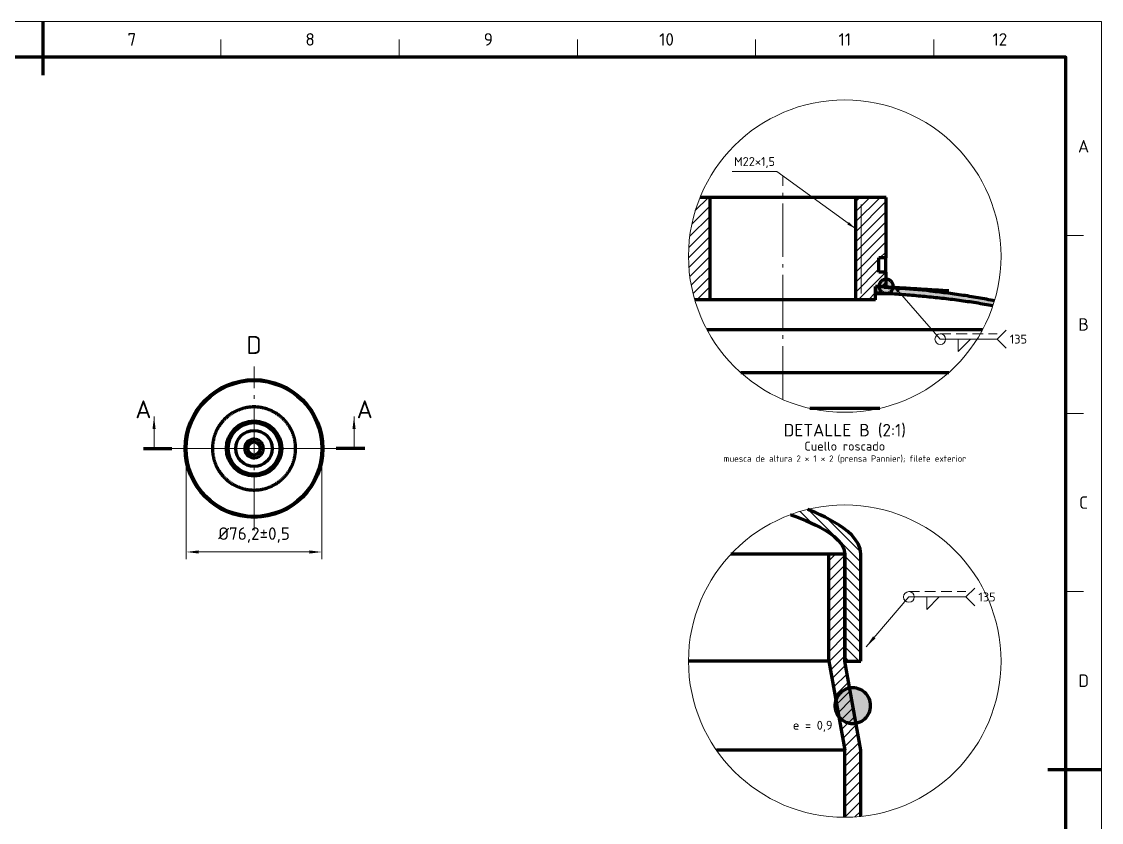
# Model space of a CAD drawing. Header units: millimetres. Extents: x 0 to 1554, y 0 to 420.
# Drawn here: x 291.1 to 594, y 195.2 to 420 of the extents above; entities that cross this region are included whole.
import ezdxf
from ezdxf.enums import TextEntityAlignment as Align

# ---------------------------------------------------------------- set-up
doc = ezdxf.new("R2010")
doc.units = ezdxf.units.MM
doc.linetypes.add('IRAM-F-TRAZO-PUNTO', pattern=[20, 15, -2, 1, -2])
doc.linetypes.add('ISO02-TRAZOS', pattern=[4.5, 3, -1.5])
for name, color, linetype, lineweight in [('01-VISIBLE', 7, 'CONTINUOUS', 70), ('03-EJE', 1, 'IRAM-F-TRAZO-PUNTO', 18), ('04-COTA', 3, 'CONTINUOUS', 18), ('05-RAYADO', 8, 'CONTINUOUS', 18), ('06-TEXTO', 7, 'CONTINUOUS', 25), ('07-RECUADRO', 7, 'CONTINUOUS', 70), ('08-FINA', 5, 'CONTINUOUS', 18), ('12-SOLDADURA', 6, 'CONTINUOUS', 18)]:
    doc.layers.add(name, color=color, linetype=linetype, lineweight=lineweight)
doc.styles.add('ISO3098', font='isocpeur.ttf')
doc.dimstyles.new('FLAMA-IRAM', dxfattribs={"dimtxt": 3.5, "dimasz": 3.5, "dimexe": 2, "dimexo": 1.5, "dimgap": 1, "dimtad": 1, "dimdec": 1, "dimtxsty": 'ISO3098', "dimblk": 'IRAM_FLECHA', "dimblk1": 'IRAM_FLECHA', "dimblk2": 'IRAM_FLECHA', "dimcen": 2.5, "dimclrd": 256, "dimclre": 256, "dimclrt": 256, "dimazin": 3, "dimtfac": 1, "dimtmove": 0, "dimatfit": 3, "dimlwd": 18, "dimlwe": 18})

# ---------------------------------------------------------------- blocks, each defined once
blk = doc.blocks.new('IRAM_FLECHA')
blk.add_solid([(0, 0), (-1, 0.125), (-1, -0.125)])

msp = doc.modelspace()

# ---------------------------------------------------------------- hatches: boundary and pattern name
at = {"layer": '05-RAYADO'}
h = msp.add_hatch(dxfattribs=at)
h.set_pattern_fill('ANSI31', scale=0.62992)
h.paths.add_polyline_path([(479.91, 341.941), (479.754, 342.476), (479.48, 343.516), (479.232, 344.563), (479.009, 345.615), (478.812, 346.673), (478.641, 347.735), (478.496, 348.801), (478.378, 349.87), (478.285, 350.942), (478.219, 352.016), (478.18, 353.091), (478.167, 354.167), (478.18, 355.242), (478.219, 356.317), (478.285, 357.391), (478.378, 358.463), (478.496, 359.532), (478.641, 360.598), (478.812, 361.66), (479.009, 362.718), (479.232, 363.771), (479.48, 364.817), (479.754, 365.858), (480.054, 366.891), (480.379, 367.916), (480.729, 368.934), (481.104, 369.942), (481.394, 370.667), (484.224, 370.667), (484.224, 341.941)])
h = msp.add_hatch(dxfattribs=at)
h.set_pattern_fill('ANSI31', scale=0.62992)
h.paths.add_polyline_path([(530.62, 345.667), (530.62, 341.941), (524.976, 341.941), (524.976, 370.667), (533.6, 370.667), (533.6, 353.667), (531.6, 353.667), (531.6, 349.667), (533.6, 349.667), (533.6, 345.667)])
h = msp.add_hatch(color=7, dxfattribs=at)
h.dxf.hatch_style = 1
h.paths.add_polyline_path([(563.402, 340.309), (563.007, 340.385), (562.611, 340.459), (562.215, 340.533), (561.819, 340.605), (561.423, 340.677), (561.026, 340.747), (560.629, 340.816), (560.232, 340.884), (559.835, 340.95), (559.438, 341.016), (559.04, 341.081), (558.642, 341.145), (558.245, 341.207), (557.847, 341.269), (557.448, 341.33), (557.05, 341.39), (556.652, 341.449), (556.253, 341.508), (555.855, 341.565), (555.456, 341.622), (555.057, 341.678), (554.658, 341.733), (554.259, 341.787), (553.86, 341.84), (553.46, 341.893), (553.061, 341.945), (552.662, 341.996), (552.262, 342.047), (551.862, 342.097), (551.463, 342.146), (551.063, 342.194), (550.663, 342.242), (550.263, 342.289), (549.863, 342.336), (549.463, 342.382), (549.062, 342.427), (548.662, 342.471), (548.262, 342.515), (547.861, 342.559), (547.461, 342.602), (547.06, 342.644), (546.66, 342.685), (546.259, 342.726), (545.858, 342.767), (545.458, 342.807), (545.057, 342.846), (544.656, 342.885), (544.255, 342.923), (543.854, 342.961), (543.453, 342.998), (543.052, 343.035), (542.651, 343.071), (542.25, 343.107), (541.848, 343.142), (541.447, 343.177), (541.046, 343.211), (540.645, 343.245), (540.243, 343.278), (539.842, 343.311), (539.44, 343.343), (539.039, 343.375), (538.637, 343.406), (538.236, 343.437), (537.834, 343.467), (537.432, 343.497), (537.031, 343.527), (536.629, 343.556), (536.227, 343.584), (535.826, 343.613), (535.424, 343.64), (535.022, 343.668), (534.62, 343.695), (534.218, 343.721), (533.816, 343.747), (533.414, 343.773), (533.012, 343.798), (532.61, 343.823), (532.208, 343.847), (531.806, 343.871), (531.404, 343.895), (531.002, 343.918), (530.6, 343.941), (530.6, 345.667), (530.981, 345.643), (531.369, 345.619), (531.795, 345.593), (532.22, 345.566), (532.643, 345.54), (533.064, 345.514), (533.482, 345.488), (533.898, 345.462), (534.312, 345.437), (534.724, 345.411), (535.133, 345.386), (535.54, 345.361), (535.944, 345.336), (536.346, 345.311), (536.745, 345.286), (537.142, 345.261), (537.536, 345.237), (537.927, 345.213), (538.315, 345.189), (538.7, 345.165), (539.083, 345.141), (539.463, 345.118), (539.839, 345.094), (540.213, 345.071), (540.647, 345.044), (541.078, 345.017), (541.503, 344.991), (541.923, 344.965), (542.338, 344.939), (542.746, 344.914), (543.148, 344.889), (543.544, 344.864), (543.934, 344.84), (544.316, 344.816), (544.692, 344.793), (545.061, 344.77), (545.471, 344.744), (545.91, 344.717), (546.335, 344.691), (546.746, 344.665), (547.142, 344.64), (547.523, 344.617), (547.889, 344.594), (548.303, 344.568), (548.739, 344.541), (549.139, 344.516), (549.504, 344.493), (549.932, 344.466), (550.326, 344.441), (550.736, 344.415), (551.118, 344.391), (550.937, 344.399), (550.536, 344.422), (550.135, 344.446), (549.735, 344.47), (549.334, 344.494), (548.933, 344.518), (548.532, 344.542), (548.131, 344.566), (547.73, 344.59), (547.329, 344.614), (546.928, 344.638), (546.527, 344.663), (546.126, 344.687), (545.725, 344.711), (545.324, 344.735), (544.923, 344.759), (544.522, 344.783), (544.122, 344.807), (543.721, 344.831), (543.32, 344.856), (542.919, 344.88), (542.518, 344.904), (542.117, 344.928), (541.716, 344.952), (541.315, 344.976), (540.914, 345), (540.513, 345.024), (540.112, 345.048), (539.711, 345.072), (539.31, 345.096), (538.909, 345.12), (538.508, 345.144), (538.108, 345.168), (537.707, 345.191), (537.306, 345.215), (536.905, 345.239), (536.504, 345.262), (536.103, 345.286), (535.688, 345.31), (535.264, 345.335), (534.869, 345.357), (534.49, 345.379), (534.064, 345.403), (533.672, 345.424), (533.267, 345.444), (533.137, 345.436), (533.537, 345.403), (533.938, 345.373), (534.338, 345.344), (534.739, 345.314), (535.14, 345.285), (535.54, 345.257), (535.941, 345.228), (536.342, 345.2), (536.742, 345.171), (537.143, 345.142), (537.543, 345.114), (537.944, 345.085), (538.345, 345.057), (538.745, 345.028), (539.146, 344.999), (539.547, 344.97), (539.947, 344.941), (540.348, 344.912), (540.748, 344.883), (541.149, 344.853), (541.549, 344.823), (541.95, 344.792), (542.35, 344.761), (542.751, 344.728), (543.151, 344.695), (543.551, 344.661), (543.951, 344.624), (544.351, 344.586), (544.75, 344.543), (545.149, 344.494), (545.546, 344.437), (545.943, 344.376), (546.341, 344.319), (546.739, 344.268), (547.138, 344.218), (547.537, 344.17), (547.936, 344.123), (548.335, 344.077), (548.734, 344.03), (549.133, 343.983), (549.531, 343.937), (549.93, 343.889), (550.329, 343.842), (550.728, 343.793), (551.126, 343.743), (551.525, 343.692), (551.923, 343.64), (552.321, 343.587), (552.719, 343.532), (553.117, 343.477), (553.514, 343.42), (553.912, 343.362), (554.309, 343.303), (554.706, 343.243), (555.103, 343.182), (555.5, 343.121), (555.897, 343.059), (556.294, 342.996), (556.691, 342.933), (557.087, 342.869), (557.484, 342.805), (557.88, 342.739), (558.276, 342.673), (558.672, 342.606), (559.068, 342.538), (559.463, 342.468), (559.859, 342.398), (560.254, 342.327), (560.649, 342.254), (561.044, 342.181), (561.439, 342.106), (561.833, 342.03), (562.227, 341.953), (562.621, 341.874), (563.015, 341.795), (563.408, 341.714), (563.801, 341.632), (563.989, 341.592), (563.946, 341.443), (563.621, 340.417), (563.572, 340.275)])
h = msp.add_hatch(color=7, dxfattribs=at)
h.dxf.hatch_style = 1
h.paths.add_polyline_path([(535.559, 345.264), (535.438, 344.878), (535.242, 344.524), (534.978, 344.217), (534.658, 343.969), (534.295, 343.791), (533.903, 343.69), (533.499, 343.669), (533.099, 343.731), (532.719, 343.871), (532.376, 344.085), (532.082, 344.364), (531.851, 344.696), (531.692, 345.068), (531.61, 345.464), (531.61, 345.869), (531.692, 346.265), (531.851, 346.637), (532.082, 346.969), (532.376, 347.248), (532.719, 347.462), (533.099, 347.603), (533.499, 347.664), (533.903, 347.644), (534.295, 347.542), (534.658, 347.364), (534.978, 347.116), (535.242, 346.809), (535.438, 346.455), (535.559, 346.069), (535.6, 345.667)])
h = msp.add_hatch(dxfattribs=at)
h.set_pattern_fill('ANSI31', scale=0.62992, angle=90)
h.paths.add_polyline_path([(526.5, 240.5), (522, 240.5), (522, 270.5), (521.893, 271.499), (521.555, 272.445), (521.047, 273.314), (520.435, 274.113), (519.747, 274.847), (518.998, 275.52), (518.203, 276.137), (517.373, 276.707), (516.521, 277.244), (515.651, 277.751), (514.766, 278.231), (513.869, 278.688), (512.961, 279.123), (512.044, 279.539), (511.12, 279.938), (510.188, 280.32), (509.251, 280.688), (508.309, 281.044), (507.363, 281.387), (506.765, 281.597), (507.233, 281.771), (508.25, 282.121), (509.276, 282.446), (510.309, 282.746), (511.349, 283.02), (511.63, 283.086), (511.961, 282.953), (512.887, 282.565), (513.808, 282.165), (514.723, 281.751), (515.631, 281.322), (516.531, 280.877), (517.422, 280.413), (518.302, 279.931), (519.171, 279.427), (520.025, 278.9), (520.863, 278.346), (521.681, 277.764), (522.475, 277.15), (523.237, 276.496), (523.957, 275.796), (524.624, 275.046), (525.226, 274.242), (525.745, 273.384), (526.155, 272.468), (526.415, 271.499), (526.5, 270.5)])
h = msp.add_hatch(dxfattribs=at)
h.set_pattern_fill('ANSI31', scale=0.62992)
h.paths.add_polyline_path([(526.5, 196.9), (526.296, 196.878), (525.225, 196.785), (524.151, 196.719), (523.076, 196.68), (522, 196.667), (522, 215.5), (517.5, 240.5), (517.5, 270.5), (522, 270.5), (522, 240.5), (526.5, 215.5)])
h = msp.add_hatch(color=7, dxfattribs=at)
h.dxf.hatch_style = 1
h.paths.add_polyline_path([(529.148, 226.994), (528.845, 226.028), (528.354, 225.144), (527.695, 224.376), (526.895, 223.757), (525.987, 223.311), (525.007, 223.058), (523.997, 223.006), (522.997, 223.16), (522.048, 223.511), (521.189, 224.046), (520.456, 224.743), (519.878, 225.573), (519.479, 226.503), (519.276, 227.494), (519.276, 228.506), (519.479, 229.497), (519.878, 230.427), (520.456, 231.257), (521.189, 231.954), (522.048, 232.489), (522.997, 232.84), (523.997, 232.994), (525.007, 232.942), (525.987, 232.689), (526.895, 232.243), (527.695, 231.624), (528.354, 230.856), (528.845, 229.972), (529.148, 229.006), (529.25, 228)])
at = {"layer": '08-FINA'}
h = msp.add_hatch(color=7, dxfattribs=at)
h.dxf.hatch_style = 1
h.paths.add_polyline_path([(524.976, 361.917), (523.189, 363.711), (522.719, 363.064)])
h = msp.add_hatch(color=7, dxfattribs=at)
h.dxf.hatch_style = 1
h.paths.add_polyline_path([(534.8, 346.867), (536.776, 343.945), (537.434, 344.521)])
h = msp.add_hatch(color=7, dxfattribs=at)
h.dxf.hatch_style = 1
h.paths.add_polyline_path([(328.225, 309.177), (327.788, 305.677), (328.663, 305.677)])
h = msp.add_hatch(color=7, dxfattribs=at)
h.dxf.hatch_style = 1
h.paths.add_polyline_path([(384.325, 309.177), (383.888, 305.677), (384.763, 305.677)])
h = msp.add_hatch(color=7, dxfattribs=at)
h.dxf.hatch_style = 1
h.paths.add_polyline_path([(528, 244.5), (530.61, 246.873), (529.946, 247.442)])

# ---------------------------------------------------------------- linework, layer by layer
at = {"layer": '01-VISIBLE'}
for points in [[(484.224, 370.667), (481.394, 370.667)], [(484.224, 341.941), (484.224, 370.667)], [(524.976, 370.667), (524.368, 370.667), (523.76, 370.667), (523.151, 370.667), (522.543, 370.667), (521.935, 370.667), (521.327, 370.667), (520.718, 370.667), (520.11, 370.667), (519.502, 370.667), (518.894, 370.667), (518.285, 370.667), (517.677, 370.667), (517.069, 370.667), (516.461, 370.667), (515.852, 370.667), (515.244, 370.667), (514.636, 370.667), (514.028, 370.667), (513.419, 370.667), (512.811, 370.667), (512.203, 370.667), (511.595, 370.667), (510.987, 370.667), (510.378, 370.667), (509.77, 370.667), (509.162, 370.667), (508.554, 370.667), (507.945, 370.667), (507.337, 370.667), (506.729, 370.667), (506.121, 370.667), (505.512, 370.667), (504.904, 370.667), (504.296, 370.667), (503.688, 370.667), (503.079, 370.667), (502.471, 370.667), (501.863, 370.667), (501.255, 370.667), (500.646, 370.667), (500.038, 370.667), (499.43, 370.667), (498.822, 370.667), (498.213, 370.667), (497.605, 370.667), (496.997, 370.667), (496.389, 370.667), (495.781, 370.667), (495.172, 370.667), (494.564, 370.667), (493.956, 370.667), (493.348, 370.667), (492.739, 370.667), (492.131, 370.667), (491.523, 370.667), (490.915, 370.667), (490.306, 370.667), (489.698, 370.667), (489.09, 370.667), (488.482, 370.667), (487.873, 370.667), (487.265, 370.667), (486.657, 370.667), (486.049, 370.667), (485.44, 370.667), (484.832, 370.667), (484.224, 370.667)], [(533.6, 370.667), (524.976, 370.667)], [(524.976, 370.667), (524.976, 341.941)], [(533.6, 353.667), (533.6, 370.667)], [(531.6, 349.667), (531.6, 353.667)], [(533.6, 353.667), (531.6, 353.667)], [(533.531, 349.667), (533.531, 353.667)], [(533.6, 349.667), (531.6, 349.667)], [(533.6, 345.667), (533.6, 349.667)], [(551.231, 344.382), (550.626, 344.422), (550.019, 344.461), (549.413, 344.499), (548.806, 344.537), (548.199, 344.575), (547.592, 344.612), (546.985, 344.65), (546.378, 344.688), (545.771, 344.726), (545.164, 344.764), (544.557, 344.801), (543.951, 344.839), (543.344, 344.877), (542.737, 344.914), (542.13, 344.952), (541.523, 344.99), (540.916, 345.027), (540.31, 345.065), (539.703, 345.103), (539.096, 345.14), (538.489, 345.178), (537.882, 345.215), (537.275, 345.253), (536.669, 345.291), (536.062, 345.328), (535.455, 345.366), (534.848, 345.404), (534.241, 345.441), (533.634, 345.479), (533.027, 345.516), (532.421, 345.554), (531.814, 345.591), (531.207, 345.629), (530.6, 345.667)], [(530.6, 345.667), (530.6, 343.941)], [(530.62, 341.941), (530.62, 345.667)], [(533.6, 345.667), (530.62, 345.667)], [(533.6, 347.667), (533.398, 347.656), (533.197, 347.626), (533.001, 347.575), (532.811, 347.505), (532.629, 347.415), (532.457, 347.308), (532.297, 347.184), (532.15, 347.045), (532.018, 346.891), (531.903, 346.725), (531.804, 346.547), (531.724, 346.361), (531.664, 346.168), (531.623, 345.97), (531.603, 345.768), (531.603, 345.565), (531.623, 345.364), (531.664, 345.165), (531.724, 344.972), (531.804, 344.786), (531.903, 344.609), (532.018, 344.442), (532.15, 344.289), (532.297, 344.149), (532.457, 344.025), (532.629, 343.918), (532.811, 343.829), (533.001, 343.758), (533.197, 343.708), (533.398, 343.677), (533.6, 343.667)], [(563.989, 341.592), (563.545, 341.685), (562.953, 341.807), (562.361, 341.926), (561.768, 342.043), (561.174, 342.156), (560.58, 342.267), (559.986, 342.375), (559.391, 342.481), (558.795, 342.585), (558.2, 342.686), (557.604, 342.785), (557.007, 342.882), (556.41, 342.978), (555.813, 343.072), (555.216, 343.165), (554.619, 343.256), (554.021, 343.346), (553.423, 343.433), (552.825, 343.518), (552.226, 343.6), (551.627, 343.679), (551.028, 343.756), (550.428, 343.83), (549.828, 343.902), (549.228, 343.972), (548.627, 344.042), (548.027, 344.113), (547.427, 344.183), (546.827, 344.257), (546.228, 344.335), (545.63, 344.424), (545.032, 344.509), (544.432, 344.577), (543.83, 344.636), (543.228, 344.689), (542.626, 344.738), (542.023, 344.786), (541.421, 344.832), (540.818, 344.878), (540.215, 344.922), (539.613, 344.966), (539.01, 345.009), (538.407, 345.052), (537.804, 345.095), (537.202, 345.138), (536.599, 345.181), (535.996, 345.224), (535.393, 345.267), (534.791, 345.311), (534.188, 345.355), (533.585, 345.4), (533.025, 345.453)], [(533.025, 345.453), (533.632, 345.426), (534.239, 345.393), (534.846, 345.359), (535.453, 345.324), (536.06, 345.288), (536.667, 345.253), (537.274, 345.217), (537.881, 345.181), (538.487, 345.145), (539.094, 345.109), (539.701, 345.073), (540.308, 345.036), (540.915, 345), (541.522, 344.964), (542.129, 344.927), (542.735, 344.891), (543.342, 344.854), (543.949, 344.818), (544.556, 344.781), (545.163, 344.745), (545.77, 344.708), (546.376, 344.672), (546.983, 344.635), (547.59, 344.599), (548.197, 344.562), (548.804, 344.526), (549.411, 344.489), (550.018, 344.453), (550.624, 344.417), (551.231, 344.382)], [(535.6, 345.667), (535.589, 345.876), (535.556, 346.082), (535.502, 346.285), (535.427, 346.48), (535.332, 346.667), (535.218, 346.842), (535.086, 347.005), (534.938, 347.153), (534.776, 347.285), (534.6, 347.399), (534.413, 347.494), (534.218, 347.569), (534.016, 347.623), (533.809, 347.656), (533.6, 347.667)], [(533.6, 343.667), (533.809, 343.678), (534.016, 343.71), (534.218, 343.765), (534.413, 343.84), (534.6, 343.935), (534.776, 344.049), (534.938, 344.18), (535.086, 344.328), (535.218, 344.491), (535.332, 344.667), (535.427, 344.853), (535.502, 345.049), (535.556, 345.251), (535.589, 345.458), (535.6, 345.667)], [(530.6, 343.941), (531.203, 343.906), (531.806, 343.871), (532.409, 343.835), (533.012, 343.798), (533.615, 343.76), (534.218, 343.721), (534.821, 343.681), (535.424, 343.64), (536.026, 343.599), (536.629, 343.556), (537.232, 343.512), (537.834, 343.467), (538.436, 343.422), (539.039, 343.375), (539.641, 343.327), (540.243, 343.278), (540.845, 343.228), (541.447, 343.177), (542.049, 343.125), (542.651, 343.071), (543.252, 343.017), (543.854, 342.961), (544.456, 342.904), (545.057, 342.846), (545.658, 342.787), (546.259, 342.726), (546.86, 342.665), (547.461, 342.602), (548.062, 342.537), (548.662, 342.471), (549.263, 342.404), (549.863, 342.336), (550.463, 342.266), (551.063, 342.194), (551.663, 342.121), (552.262, 342.047), (552.861, 341.971), (553.46, 341.893), (554.059, 341.814), (554.658, 341.733), (555.256, 341.65), (555.855, 341.565), (556.453, 341.479), (557.05, 341.39), (557.648, 341.3), (558.245, 341.207), (558.841, 341.113), (559.438, 341.016), (560.034, 340.917), (560.629, 340.816), (561.224, 340.712), (561.819, 340.605), (562.413, 340.496), (563.007, 340.385), (563.572, 340.275)], [(530.62, 343.667), (531.117, 343.667), (531.613, 343.667), (532.11, 343.667), (532.607, 343.667), (533.103, 343.667), (533.6, 343.667)], [(545.899, 344.382), (546.566, 344.382), (547.232, 344.382), (547.899, 344.382), (548.565, 344.382), (549.232, 344.382), (549.898, 344.382), (550.565, 344.382), (551.231, 344.382)], [(484.224, 341.941), (479.91, 341.941)], [(524.976, 341.941), (524.368, 341.941), (523.76, 341.941), (523.151, 341.941), (522.543, 341.941), (521.935, 341.941), (521.327, 341.941), (520.718, 341.941), (520.11, 341.941), (519.502, 341.941), (518.894, 341.941), (518.285, 341.941), (517.677, 341.941), (517.069, 341.941), (516.461, 341.941), (515.852, 341.941), (515.244, 341.941), (514.636, 341.941), (514.028, 341.941), (513.419, 341.941), (512.811, 341.941), (512.203, 341.941), (511.595, 341.941), (510.987, 341.941), (510.378, 341.941), (509.77, 341.941), (509.162, 341.941), (508.554, 341.941), (507.945, 341.941), (507.337, 341.941), (506.729, 341.941), (506.121, 341.941), (505.512, 341.941), (504.904, 341.941), (504.296, 341.941), (503.688, 341.941), (503.079, 341.941), (502.471, 341.941), (501.863, 341.941), (501.255, 341.941), (500.646, 341.941), (500.038, 341.941), (499.43, 341.941), (498.822, 341.941), (498.213, 341.941), (497.605, 341.941), (496.997, 341.941), (496.389, 341.941), (495.781, 341.941), (495.172, 341.941), (494.564, 341.941), (493.956, 341.941), (493.348, 341.941), (492.739, 341.941), (492.131, 341.941), (491.523, 341.941), (490.915, 341.941), (490.306, 341.941), (489.698, 341.941), (489.09, 341.941), (488.482, 341.941), (487.873, 341.941), (487.265, 341.941), (486.657, 341.941), (486.049, 341.941), (485.44, 341.941), (484.832, 341.941), (484.224, 341.941)], [(530.62, 341.941), (524.976, 341.941)], [(560.626, 333.447), (560.4, 333.447), (559.8, 333.447), (559.2, 333.447), (558.6, 333.447), (558, 333.447), (557.4, 333.447), (556.8, 333.447), (556.2, 333.447), (555.6, 333.447), (555, 333.447), (554.4, 333.447), (553.8, 333.447), (553.2, 333.447), (552.6, 333.447), (552, 333.447), (551.4, 333.447), (550.8, 333.447), (550.2, 333.447), (549.6, 333.447), (549, 333.447), (548.4, 333.447), (547.8, 333.447), (547.2, 333.447), (546.6, 333.447), (546, 333.447), (545.4, 333.447), (544.8, 333.447), (544.2, 333.447), (543.6, 333.447), (543, 333.447), (542.4, 333.447), (541.8, 333.447), (541.2, 333.447), (540.6, 333.447), (540, 333.447), (539.4, 333.447), (538.8, 333.447), (538.2, 333.447), (537.6, 333.447), (537, 333.447), (536.4, 333.447), (535.8, 333.447), (535.2, 333.447), (534.6, 333.447), (534, 333.447), (533.4, 333.447), (532.8, 333.447), (532.2, 333.447), (531.6, 333.447), (531, 333.447), (530.4, 333.447), (529.8, 333.447), (529.2, 333.447), (528.6, 333.447), (528, 333.447), (527.4, 333.447), (526.8, 333.447), (526.2, 333.447), (525.6, 333.447), (525, 333.447), (524.4, 333.447), (523.8, 333.447), (523.2, 333.447), (522.6, 333.447), (522, 333.447), (521.4, 333.447), (520.8, 333.447), (520.2, 333.447), (519.6, 333.447), (519, 333.447), (518.4, 333.447), (517.8, 333.447), (517.2, 333.447), (516.6, 333.447), (516, 333.447), (515.4, 333.447), (514.8, 333.447), (514.2, 333.447), (513.6, 333.447), (513, 333.447), (512.4, 333.447), (511.8, 333.447), (511.2, 333.447), (510.6, 333.447), (510, 333.447), (509.4, 333.447), (508.8, 333.447), (508.2, 333.447), (507.6, 333.447), (507, 333.447), (506.4, 333.447), (505.8, 333.447), (505.2, 333.447), (504.6, 333.447), (504, 333.447), (503.4, 333.447), (502.8, 333.447), (502.2, 333.447), (501.6, 333.447), (501, 333.447), (500.4, 333.447), (499.8, 333.447), (499.2, 333.447), (498.6, 333.447), (498, 333.447), (497.4, 333.447), (496.8, 333.447), (496.2, 333.447), (495.6, 333.447), (495, 333.447), (494.4, 333.447), (493.8, 333.447), (493.2, 333.447), (492.6, 333.447), (492, 333.447), (491.4, 333.447), (490.8, 333.447), (490.2, 333.447), (489.6, 333.447), (489, 333.447), (488.4, 333.447), (487.8, 333.447), (487.2, 333.447), (486.6, 333.447), (486, 333.447), (485.4, 333.447), (484.8, 333.447), (484.2, 333.447), (483.6, 333.447), (483.374, 333.447)], [(551.164, 321.447), (550.8, 321.447), (550.2, 321.447), (549.6, 321.447), (549, 321.447), (548.4, 321.447), (547.8, 321.447), (547.2, 321.447), (546.6, 321.447), (546, 321.447), (545.4, 321.447), (544.8, 321.447), (544.2, 321.447), (543.6, 321.447), (543, 321.447), (542.4, 321.447), (541.8, 321.447), (541.2, 321.447), (540.6, 321.447), (540, 321.447), (539.4, 321.447), (538.8, 321.447), (538.2, 321.447), (537.6, 321.447), (537, 321.447), (536.4, 321.447), (535.8, 321.447), (535.2, 321.447), (534.6, 321.447), (534, 321.447), (533.4, 321.447), (532.8, 321.447), (532.2, 321.447), (531.6, 321.447), (531, 321.447), (530.4, 321.447), (529.8, 321.447), (529.2, 321.447), (528.6, 321.447), (528, 321.447), (527.4, 321.447), (526.8, 321.447), (526.2, 321.447), (525.6, 321.447), (525, 321.447), (524.4, 321.447), (523.8, 321.447), (523.2, 321.447), (522.6, 321.447), (522, 321.447), (521.4, 321.447), (520.8, 321.447), (520.2, 321.447), (519.6, 321.447), (519, 321.447), (518.4, 321.447), (517.8, 321.447), (517.2, 321.447), (516.6, 321.447), (516, 321.447), (515.4, 321.447), (514.8, 321.447), (514.2, 321.447), (513.6, 321.447), (513, 321.447), (512.4, 321.447), (511.8, 321.447), (511.2, 321.447), (510.6, 321.447), (510, 321.447), (509.4, 321.447), (508.8, 321.447), (508.2, 321.447), (507.6, 321.447), (507, 321.447), (506.4, 321.447), (505.8, 321.447), (505.2, 321.447), (504.6, 321.447), (504, 321.447), (503.4, 321.447), (502.8, 321.447), (502.2, 321.447), (501.6, 321.447), (501, 321.447), (500.4, 321.447), (499.8, 321.447), (499.2, 321.447), (498.6, 321.447), (498, 321.447), (497.4, 321.447), (496.8, 321.447), (496.2, 321.447), (495.6, 321.447), (495, 321.447), (494.4, 321.447), (493.8, 321.447), (493.2, 321.447), (492.836, 321.447)], [(367.933, 300.177), (367.931, 300.377), (367.926, 300.577), (367.918, 300.777), (367.906, 300.977), (367.89, 301.176), (367.871, 301.375), (367.849, 301.574), (367.823, 301.773), (367.794, 301.971), (367.762, 302.168), (367.726, 302.365), (367.687, 302.561), (367.644, 302.757), (367.598, 302.952), (367.549, 303.146), (367.496, 303.339), (367.44, 303.531), (367.381, 303.722), (367.318, 303.912), (367.253, 304.101), (367.184, 304.289), (367.111, 304.476), (367.036, 304.661), (366.957, 304.845), (366.876, 305.028), (366.791, 305.209), (366.703, 305.389), (366.612, 305.567), (366.518, 305.744), (366.421, 305.919), (366.321, 306.092), (366.218, 306.264), (366.112, 306.433), (366.003, 306.601), (365.891, 306.767), (365.777, 306.932), (365.659, 307.094), (365.539, 307.254), (365.416, 307.412), (365.291, 307.568), (365.163, 307.721), (365.032, 307.873), (364.898, 308.022), (364.762, 308.169), (364.624, 308.313), (364.483, 308.455), (364.34, 308.595), (364.194, 308.732), (364.046, 308.867), (363.896, 308.999), (363.743, 309.129), (363.588, 309.255), (363.431, 309.38), (363.272, 309.501), (363.111, 309.62), (362.948, 309.736), (362.783, 309.849), (362.616, 309.959), (362.447, 310.067), (362.276, 310.171), (362.104, 310.273), (361.93, 310.371), (361.754, 310.467), (361.577, 310.559), (361.398, 310.649), (361.217, 310.735), (361.035, 310.819), (360.852, 310.899), (360.667, 310.976), (360.481, 311.05), (360.294, 311.12), (360.105, 311.188), (359.916, 311.252), (359.725, 311.313), (359.533, 311.37), (359.341, 311.424), (359.147, 311.475), (358.953, 311.523), (358.758, 311.567), (358.562, 311.608), (358.365, 311.646), (358.168, 311.68), (357.97, 311.711), (357.772, 311.738), (357.573, 311.762), (357.374, 311.783), (357.175, 311.8), (356.975, 311.814), (356.775, 311.824), (356.575, 311.831), (356.375, 311.834), (356.175, 311.834), (355.975, 311.831), (355.775, 311.824), (355.575, 311.814), (355.375, 311.8), (355.176, 311.783), (354.977, 311.762), (354.778, 311.738), (354.58, 311.711), (354.382, 311.68), (354.185, 311.646), (353.988, 311.608), (353.792, 311.567), (353.597, 311.523), (353.403, 311.475), (353.209, 311.424), (353.017, 311.37), (352.825, 311.313), (352.634, 311.252), (352.445, 311.188), (352.256, 311.12), (352.069, 311.05), (351.883, 310.976), (351.698, 310.899), (351.515, 310.819), (351.333, 310.735), (351.152, 310.649), (350.973, 310.559), (350.796, 310.467), (350.62, 310.371), (350.446, 310.273), (350.274, 310.171), (350.103, 310.067), (349.934, 309.959), (349.767, 309.849), (349.602, 309.736), (349.439, 309.62), (349.278, 309.501), (349.119, 309.38), (348.962, 309.255), (348.807, 309.129), (348.654, 308.999), (348.504, 308.867), (348.356, 308.732), (348.21, 308.595), (348.067, 308.455), (347.926, 308.313), (347.788, 308.169), (347.652, 308.022), (347.518, 307.873), (347.387, 307.721), (347.259, 307.568), (347.134, 307.412), (347.011, 307.254), (346.891, 307.094), (346.773, 306.932), (346.659, 306.767), (346.547, 306.601), (346.438, 306.433), (346.332, 306.264), (346.229, 306.092), (346.129, 305.919), (346.032, 305.744), (345.938, 305.567), (345.847, 305.389), (345.759, 305.209), (345.674, 305.028), (345.593, 304.845), (345.514, 304.661), (345.439, 304.476), (345.366, 304.289), (345.297, 304.101), (345.232, 303.912), (345.169, 303.722), (345.11, 303.531), (345.054, 303.339), (345.001, 303.146), (344.952, 302.952), (344.906, 302.757), (344.863, 302.561), (344.824, 302.365), (344.788, 302.168), (344.756, 301.971), (344.727, 301.773), (344.701, 301.574), (344.679, 301.375), (344.66, 301.176), (344.644, 300.977), (344.632, 300.777), (344.624, 300.577), (344.619, 300.377), (344.617, 300.177), (344.619, 299.977), (344.624, 299.776), (344.632, 299.576), (344.644, 299.377), (344.66, 299.177), (344.679, 298.978), (344.701, 298.779), (344.727, 298.581), (344.756, 298.383), (344.788, 298.185), (344.824, 297.988), (344.863, 297.792), (344.906, 297.596), (344.952, 297.402), (345.001, 297.208), (345.054, 297.015), (345.11, 296.822), (345.169, 296.631), (345.232, 296.441), (345.297, 296.252), (345.366, 296.064), (345.439, 295.878), (345.514, 295.692), (345.593, 295.508), (345.674, 295.325), (345.759, 295.144), (345.847, 294.964), (345.938, 294.786), (346.032, 294.609), (346.129, 294.434), (346.229, 294.261), (346.332, 294.09), (346.438, 293.92), (346.547, 293.752), (346.659, 293.586), (346.773, 293.422), (346.891, 293.26), (347.011, 293.1), (347.134, 292.942), (347.259, 292.786), (347.387, 292.632), (347.518, 292.481), (347.652, 292.331), (347.788, 292.184), (347.926, 292.04), (348.067, 291.898), (348.21, 291.758), (348.356, 291.621), (348.504, 291.486), (348.654, 291.354), (348.807, 291.225), (348.962, 291.098), (349.119, 290.974), (349.278, 290.852), (349.439, 290.733), (349.602, 290.617), (349.767, 290.504), (349.934, 290.394), (350.103, 290.287), (350.274, 290.182), (350.446, 290.08), (350.62, 289.982), (350.796, 289.886), (350.973, 289.794), (351.152, 289.704), (351.333, 289.618), (351.515, 289.535), (351.698, 289.454), (351.883, 289.377), (352.069, 289.304), (352.256, 289.233), (352.445, 289.166), (352.634, 289.102), (352.825, 289.041), (353.017, 288.983), (353.209, 288.929), (353.403, 288.878), (353.597, 288.83), (353.792, 288.786), (353.988, 288.745), (354.185, 288.707), (354.382, 288.673), (354.58, 288.642), (354.778, 288.615), (354.977, 288.591), (355.176, 288.571), (355.375, 288.553), (355.575, 288.54), (355.775, 288.529), (355.975, 288.522), (356.175, 288.519), (356.375, 288.519), (356.575, 288.522), (356.775, 288.529), (356.975, 288.54), (357.175, 288.553), (357.374, 288.571), (357.573, 288.591), (357.772, 288.615), (357.97, 288.642), (358.168, 288.673), (358.365, 288.707), (358.562, 288.745), (358.758, 288.786), (358.953, 288.83), (359.147, 288.878), (359.341, 288.929), (359.533, 288.983), (359.725, 289.041), (359.916, 289.102), (360.105, 289.166), (360.294, 289.233), (360.481, 289.304), (360.667, 289.377), (360.852, 289.454), (361.035, 289.535), (361.217, 289.618), (361.398, 289.704), (361.577, 289.794), (361.754, 289.886), (361.93, 289.982), (362.104, 290.08), (362.276, 290.182), (362.447, 290.287), (362.616, 290.394), (362.783, 290.504), (362.948, 290.617), (363.111, 290.733), (363.272, 290.852), (363.431, 290.974), (363.588, 291.098), (363.743, 291.225), (363.896, 291.354), (364.046, 291.486), (364.194, 291.621), (364.34, 291.758), (364.483, 291.898), (364.624, 292.04), (364.762, 292.184), (364.898, 292.331), (365.032, 292.481), (365.163, 292.632), (365.291, 292.786), (365.416, 292.942), (365.539, 293.1), (365.659, 293.26), (365.777, 293.422), (365.891, 293.586), (366.003, 293.752), (366.112, 293.92), (366.218, 294.09), (366.321, 294.261), (366.421, 294.434), (366.518, 294.609), (366.612, 294.786), (366.703, 294.964), (366.791, 295.144), (366.876, 295.325), (366.957, 295.508), (367.036, 295.692), (367.111, 295.878), (367.184, 296.064), (367.253, 296.252), (367.318, 296.441), (367.381, 296.631), (367.44, 296.822), (367.496, 297.015), (367.549, 297.208), (367.598, 297.402), (367.644, 297.596), (367.687, 297.792), (367.726, 297.988), (367.762, 298.185), (367.794, 298.383), (367.823, 298.581), (367.849, 298.779), (367.871, 298.978), (367.89, 299.177), (367.906, 299.377), (367.918, 299.576), (367.926, 299.776), (367.931, 299.977), (367.933, 300.177)], [(531.808, 311.447), (531.6, 311.447), (531, 311.447), (530.4, 311.447), (529.8, 311.447), (529.2, 311.447), (528.6, 311.447), (528, 311.447), (527.4, 311.447), (526.8, 311.447), (526.2, 311.447), (525.6, 311.447), (525, 311.447), (524.4, 311.447), (523.8, 311.447), (523.2, 311.447), (522.6, 311.447), (522, 311.447), (521.4, 311.447), (520.8, 311.447), (520.2, 311.447), (519.6, 311.447), (519, 311.447), (518.4, 311.447), (517.8, 311.447), (517.2, 311.447), (516.6, 311.447), (516, 311.447), (515.4, 311.447), (514.8, 311.447), (514.2, 311.447), (513.6, 311.447), (513, 311.447), (512.4, 311.447), (512.192, 311.447)], [(358.885, 300.177), (358.877, 300.379), (358.854, 300.58), (358.815, 300.779), (358.76, 300.974), (358.691, 301.164), (358.607, 301.348), (358.51, 301.525), (358.398, 301.694), (358.274, 301.854), (358.138, 302.004), (357.991, 302.143), (357.834, 302.27), (357.667, 302.385), (357.491, 302.486), (357.309, 302.573), (357.12, 302.646), (356.926, 302.704), (356.728, 302.747), (356.528, 302.774), (356.326, 302.786), (356.123, 302.782), (355.922, 302.763), (355.722, 302.728), (355.526, 302.677), (355.335, 302.612), (355.149, 302.531), (354.97, 302.437), (354.799, 302.329), (354.636, 302.208), (354.484, 302.075), (354.342, 301.931), (354.212, 301.776), (354.094, 301.611), (353.99, 301.438), (353.899, 301.257), (353.822, 301.069), (353.76, 300.877), (353.714, 300.68), (353.683, 300.48), (353.667, 300.278), (353.667, 300.075), (353.683, 299.874), (353.714, 299.674), (353.761, 299.477), (353.822, 299.284), (353.899, 299.096), (353.99, 298.916), (354.094, 298.742), (354.212, 298.578), (354.342, 298.423), (354.484, 298.278), (354.636, 298.145), (354.799, 298.024), (354.97, 297.916), (355.149, 297.822), (355.335, 297.742), (355.526, 297.676), (355.722, 297.626), (355.922, 297.59), (356.123, 297.571), (356.326, 297.567), (356.528, 297.579), (356.728, 297.606), (356.926, 297.649), (357.12, 297.707), (357.309, 297.78), (357.491, 297.867), (357.667, 297.968), (357.834, 298.083), (357.991, 298.21), (358.138, 298.349), (358.274, 298.499), (358.398, 298.659), (358.51, 298.828), (358.607, 299.005), (358.691, 299.189), (358.76, 299.38), (358.815, 299.575), (358.854, 299.773), (358.877, 299.974), (358.885, 300.177)], [(358.021, 300.177), (358.009, 300.379), (357.974, 300.579), (357.916, 300.774), (357.835, 300.96), (357.734, 301.136), (357.613, 301.299), (357.473, 301.447), (357.318, 301.577), (357.148, 301.689), (356.967, 301.78), (356.776, 301.849), (356.578, 301.896), (356.377, 301.92), (356.173, 301.92), (355.972, 301.896), (355.774, 301.849), (355.583, 301.78), (355.402, 301.689), (355.232, 301.577), (355.077, 301.447), (354.937, 301.299), (354.816, 301.136), (354.715, 300.96), (354.634, 300.774), (354.576, 300.579), (354.541, 300.379), (354.529, 300.177), (354.541, 299.974), (354.576, 299.774), (354.634, 299.579), (354.714, 299.393), (354.816, 299.217), (354.937, 299.054), (355.077, 298.907), (355.232, 298.776), (355.402, 298.664), (355.583, 298.573), (355.774, 298.504), (355.972, 298.457), (356.173, 298.433), (356.377, 298.433), (356.578, 298.457), (356.776, 298.504), (356.967, 298.573), (357.148, 298.664), (357.318, 298.776), (357.473, 298.906), (357.613, 299.054), (357.734, 299.217), (357.835, 299.393), (357.916, 299.579), (357.974, 299.774), (358.009, 299.974), (358.021, 300.177)], [(526.5, 270.5), (526.305, 271.994), (525.741, 273.392), (524.926, 274.662), (523.944, 275.809), (522.844, 276.843), (521.659, 277.781), (520.42, 278.644), (519.139, 279.446), (517.827, 280.195), (516.49, 280.897), (515.132, 281.56), (513.758, 282.187), (512.37, 282.783), (511.627, 283.086)], [(506.765, 281.597), (506.888, 281.555), (508.309, 281.044), (509.72, 280.506), (511.12, 279.938), (512.504, 279.333), (513.869, 278.688), (515.211, 277.994), (516.521, 277.244), (517.791, 276.427), (518.998, 275.52), (520.1, 274.488), (521.047, 273.314), (521.751, 271.982), (522, 270.5)], [(517.5, 270.5), (516, 270.5), (514.5, 270.5), (513, 270.5), (511.5, 270.5), (510, 270.5), (508.5, 270.5), (507, 270.5), (505.5, 270.5), (504, 270.5), (502.5, 270.5), (501, 270.5), (499.5, 270.5), (498, 270.5), (496.5, 270.5), (495, 270.5), (493.5, 270.5), (492, 270.5), (490.5, 270.5), (490.045, 270.5)], [(522, 270.5), (517.5, 270.5)], [(517.5, 240.5), (517.5, 270.5)], [(522, 240.5), (522, 270.5)], [(522, 270.5), (522, 240.5)], [(526.5, 240.5), (526.5, 270.5)], [(517.5, 240.5), (516, 240.5), (514.5, 240.5), (513, 240.5), (511.5, 240.5), (510, 240.5), (508.5, 240.5), (507, 240.5), (505.5, 240.5), (504, 240.5), (502.5, 240.5), (501, 240.5), (499.5, 240.5), (498, 240.5), (496.5, 240.5), (495, 240.5), (493.5, 240.5), (492, 240.5), (490.5, 240.5), (489, 240.5), (487.5, 240.5), (486, 240.5), (484.5, 240.5), (483, 240.5), (481.5, 240.5), (480, 240.5), (478.5, 240.5), (478.167, 240.5)], [(517.5, 240.5), (522, 215.5)], [(526.5, 215.5), (522, 240.5)], [(522, 240.5), (526.5, 240.5)], [(524.25, 233), (523.744, 232.974), (523.244, 232.898), (522.753, 232.771), (522.278, 232.595), (521.823, 232.372), (521.394, 232.104), (520.993, 231.794), (520.626, 231.445), (520.296, 231.061), (520.007, 230.645), (519.761, 230.202), (519.561, 229.737), (519.41, 229.253), (519.308, 228.757), (519.256, 228.253), (519.256, 227.747), (519.308, 227.243), (519.41, 226.747), (519.561, 226.263), (519.761, 225.798), (520.007, 225.355), (520.296, 224.939), (520.626, 224.555), (520.993, 224.206), (521.394, 223.896), (521.823, 223.628), (522.278, 223.405), (522.753, 223.229), (523.244, 223.102), (523.744, 223.026), (524.25, 223)], [(524.25, 233), (524.101, 233), (523.95, 233), (523.8, 233), (523.65, 233), (523.5, 233), (523.35, 233)], [(529.25, 228), (529.223, 228.523), (529.141, 229.04), (529.005, 229.545), (528.818, 230.034), (528.58, 230.5), (528.295, 230.939), (527.966, 231.346), (527.596, 231.716), (527.189, 232.045), (526.75, 232.33), (526.284, 232.568), (525.795, 232.755), (525.29, 232.891), (524.773, 232.973), (524.25, 233)], [(524.25, 223), (524.773, 223.027), (525.29, 223.109), (525.795, 223.245), (526.284, 223.432), (526.75, 223.67), (527.189, 223.955), (527.596, 224.284), (527.966, 224.654), (528.295, 225.061), (528.58, 225.5), (528.818, 225.966), (529.005, 226.455), (529.141, 226.96), (529.223, 227.477), (529.25, 228)], [(522, 215.5), (520.5, 215.5), (519, 215.5), (517.5, 215.5), (516, 215.5), (514.5, 215.5), (513, 215.5), (511.5, 215.5), (510, 215.5), (508.5, 215.5), (507, 215.5), (505.5, 215.5), (504, 215.5), (502.5, 215.5), (501, 215.5), (499.5, 215.5), (498, 215.5), (496.5, 215.5), (495, 215.5), (493.5, 215.5), (492, 215.5), (490.5, 215.5), (489, 215.5), (487.5, 215.5), (486, 215.5), (485.998, 215.5)], [(522, 196.667), (522, 215.5)], [(526.5, 196.9), (526.5, 215.5)]]:
    msp.add_lwpolyline(points, dxfattribs=at)
for radius in [19.325, 19.05, 7.75, 7.25, 5.094]:
    msp.add_circle((356.275, 300.177), radius, dxfattribs=at)
at = {"layer": '03-EJE'}
for p, q in [((356.275, 277.127), (356.275, 323.227)), ((325.225, 300.177), (387.325, 300.177)), ((333.225, 300.177), (379.325, 300.177))]:
    msp.add_line(p, q, dxfattribs=at)
msp.add_lwpolyline([(504.6, 313.938), (504.6, 376.667)], dxfattribs=at)
at = {"layer": '07-RECUADRO'}
for p, q in [((297, 420), (297, 405)), ((325.225, 300.177), (333.225, 300.177)), ((387.325, 300.177), (379.325, 300.177)), ((594, 210), (579, 210))]:
    msp.add_line(p, q, dxfattribs=at)
msp.add_lwpolyline([(25, 10), (584, 10), (584, 410), (25, 410)], close=True, dxfattribs=at)
at = {"layer": '08-FINA'}
for p, q in [((347, 410), (347, 415)), ((397, 410), (397, 415)), ((447, 410), (447, 415)), ((497, 410), (497, 415)), ((547, 410), (547, 415)), ((502.976, 377.917), (490.376, 377.917)), ((524.976, 361.917), (502.976, 377.917)), ((526.6, 343.667), (526.6, 368.667)), ((584, 360), (589, 360)), ((328.225, 300.177), (328.225, 309.177)), ((384.325, 300.177), (384.325, 309.177)), ((584, 310), (589, 310)), ((584, 260), (589, 260))]:
    msp.add_line(p, q, dxfattribs=at)
msp.add_lwpolyline([(0, 0), (594, 0), (594, 420), (0, 420)], close=True, dxfattribs=at)
for centre in [(522, 354.167), (522, 240.5)]:
    msp.add_circle(centre, 43.833, dxfattribs=at)
at = {"layer": '12-SOLDADURA'}
for p, q in [((548.8, 330.867), (534.8, 346.867)), ((564.8, 330.867), (567.3, 333.367)), ((548.8, 330.867), (564.8, 330.867)), ((564.8, 330.867), (567.3, 328.367)), ((556, 258.5), (558.5, 261)), ((540, 258.5), (528, 244.5)), ((540, 258.5), (556, 258.5)), ((556, 258.5), (558.5, 256))]:
    msp.add_line(p, q, dxfattribs=at)
at = {"layer": '12-SOLDADURA', "linetype": 'ISO02-TRAZOS'}
for p, q in [((548.8, 332.367), (564.8, 332.367)), ((540, 260), (556, 260))]:
    msp.add_line(p, q, dxfattribs=at)
at = {"layer": '12-SOLDADURA'}
for points in [[(553.8, 330.867), (553.8, 327.367), (557.3, 330.867)], [(545, 258.5), (545, 255), (548.5, 258.5)]]:
    msp.add_lwpolyline(points, close=True, dxfattribs=at)
for centre in [(548.8, 330.867), (540, 258.5)]:
    msp.add_circle(centre, 1.5, dxfattribs=at)

# ---------------------------------------------------------------- texts
at = {"layer": '06-TEXTO', "style": 'ISO3098'}
for s, height, p in [('7', 3.5, (322, 415)), ('8', 3.5, (372, 415)), ('9', 3.5, (422, 415)), ('10', 3.5, (472, 415)), ('11', 3.5, (522, 415)), ('12', 3.5, (565.5, 415)), ('A', 3.5, (589, 385)), ('B', 3.5, (589, 335)), ('D', 5, (356.275, 329.227)), ('A', 5, (325.225, 311.177)), ('A', 5, (387.325, 311.177)), ('DETALLE B (2:1)', 3.5, (522, 305.333)), ('Cuello roscado', 2.5, (522, 300.833)), ('muesca de altura 2 × 1 × 2 (prensa Pannier); filete exterior', 1.8, (522, 297.333)), ('C', 3.5, (589, 285)), ('D', 3.5, (589, 235)), ('e = 0,9', 2.5, (513, 222.5))]:
    msp.add_text(s, height=height, dxfattribs=at).set_placement(p, align=Align.MIDDLE_CENTER)
msp.add_text('M22×1,5', height=2.5, dxfattribs=at).set_placement((496.676, 378.717), align=Align.BOTTOM_CENTER)
at = {"layer": '12-SOLDADURA', "style": 'ISO3098'}
for p in [(568.3, 330.867), (559.5, 258.5)]:
    msp.add_text('135', height=2.5, dxfattribs=at).set_placement(p, align=Align.MIDDLE_LEFT)

# ---------------------------------------------------------------- dimensions: what is measured, and where the dimension line sits
at = {"layer": '04-COTA'}
msp.add_linear_dim(base=(337.225, 271.127), p1=(337.225, 300.177), p2=(375.325, 300.177), text='%%c<>±0,5', dimstyle='FLAMA-IRAM', override={"dimlfac": 2}, dxfattribs=at).render()

doc.saveas('drawing.dxf')
